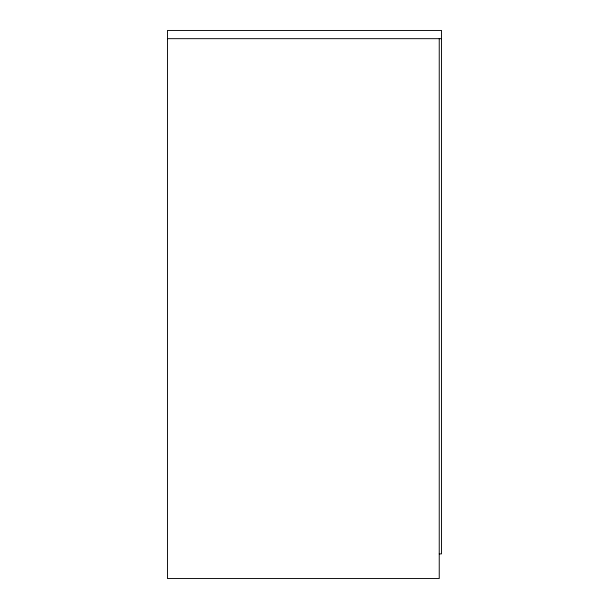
<?xml version="1.0" encoding="UTF-8"?>
<svg xmlns="http://www.w3.org/2000/svg" width="609" height="609" viewBox="0 0 609 609"><rect width="100%" height="100%" fill="white"/><g stroke="black" fill="none" stroke-linecap="round" stroke-linejoin="round"><path stroke-width="0.91" d="M167.475 38.671L441.525 38.671M439.241 553.885L441.525 553.885L441.525 30.45L167.475 30.45L167.475 578.55L439.241 578.55L439.241 38.671"/></g></svg>
